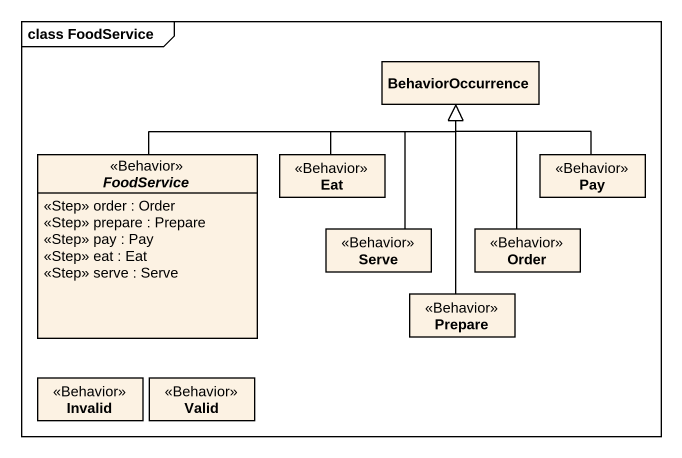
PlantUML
@startuml
mainframe class FoodService
hide circle
hide empty members
class BehaviorOccurrence
abstract class FoodService <<Behavior>> {
  <<Step>> order : Order
  <<Step>> prepare : Prepare
  <<Step>> pay : Pay
  <<Step>> eat : Eat
  <<Step>> serve : Serve
}
class Eat <<Behavior>>
class Pay <<Behavior>>
class Serve <<Behavior>>
class Order <<Behavior>>
class Prepare <<Behavior>>
class Invalid <<Behavior>>
class Valid <<Behavior>>
FoodService -right-|> BehaviorOccurrence
Eat -up-|> BehaviorOccurrence
Pay -up-|> BehaviorOccurrence
Serve -up-|> BehaviorOccurrence
Order -up-|> BehaviorOccurrence
Prepare -up-|> BehaviorOccurrence
@enduml
